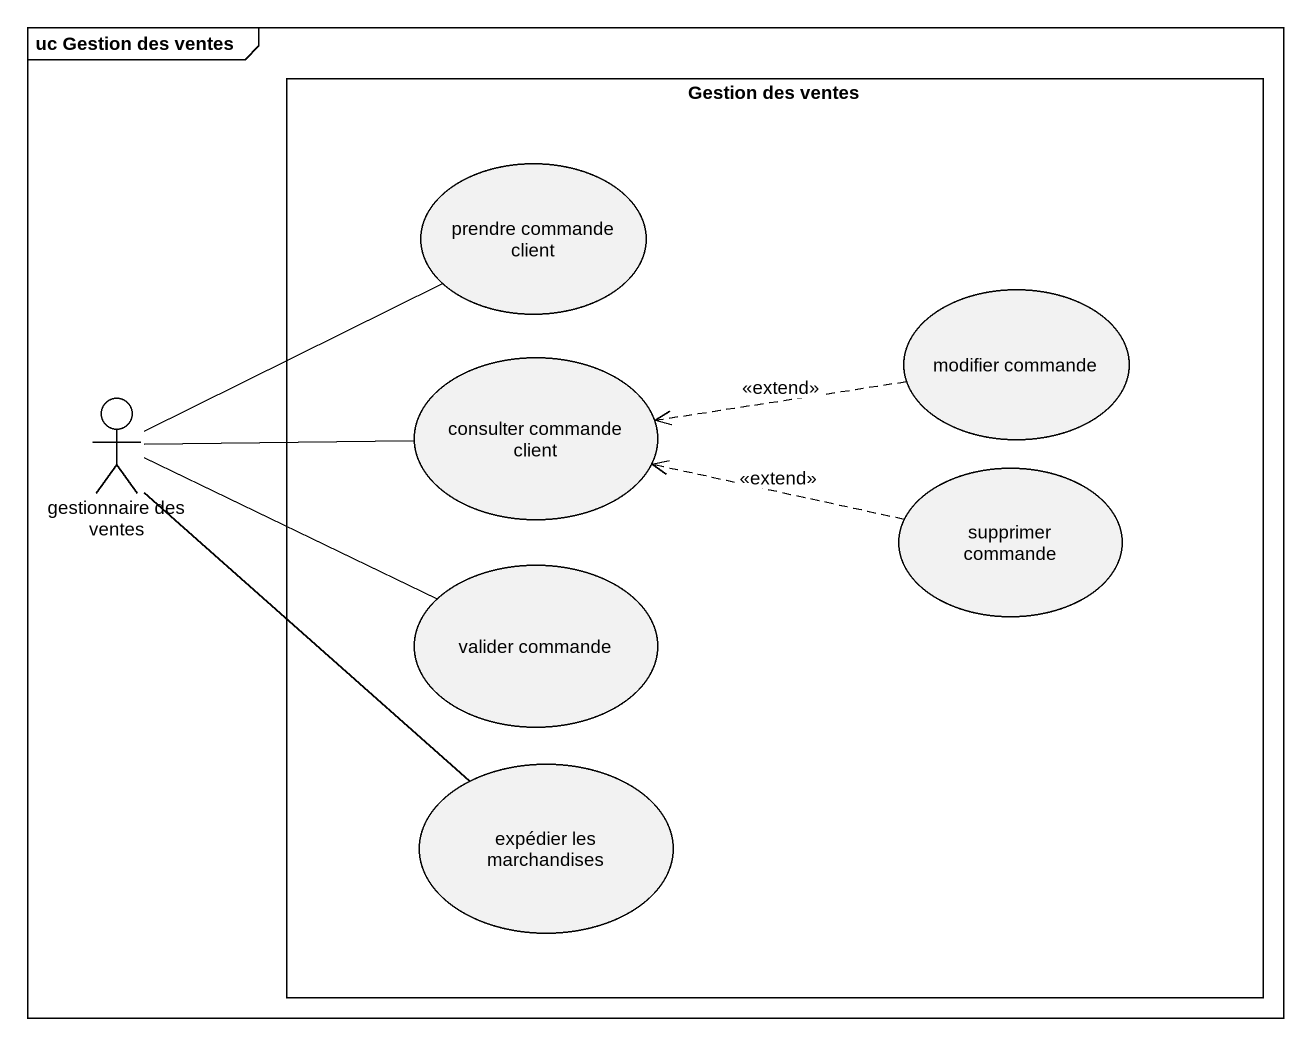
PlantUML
@startuml
mainframe uc Gestion des ventes
rectangle "Gestion des ventes" as Gestion_des_ventes {
  usecase "prendre commande client" as prendre_commande_client
  usecase "modifier commande" as modifier_commande
  usecase "consulter commande client" as consulter_commande_client
  usecase "supprimer commande" as supprimer_commande
  usecase "valider commande" as valider_commande
  usecase "expédier les marchandises" as expédier_les_marchandises
}
actor "gestionnaire des ventes" as gestionnaire_des_ventes
modifier_commande .left.> consulter_commande_client : <<extend>>
gestionnaire_des_ventes -right- prendre_commande_client
gestionnaire_des_ventes -right- consulter_commande_client
gestionnaire_des_ventes -right- valider_commande
gestionnaire_des_ventes -- expédier_les_marchandises
supprimer_commande .left.> consulter_commande_client : <<extend>>
@enduml
